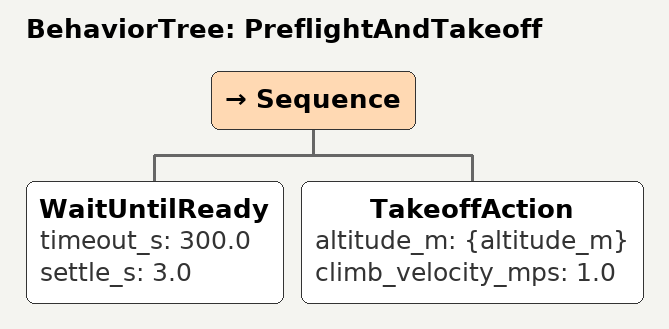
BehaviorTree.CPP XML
<root BTCPP_format="4">

  <BehaviorTree ID="PreflightAndTakeoff">
    <Sequence>
      <WaitUntilReady timeout_s="300.0" settle_s="3.0"/>
      <TakeoffAction altitude_m="{altitude_m}" climb_velocity_mps="1.0"/>
    </Sequence>
  </BehaviorTree>

</root>
